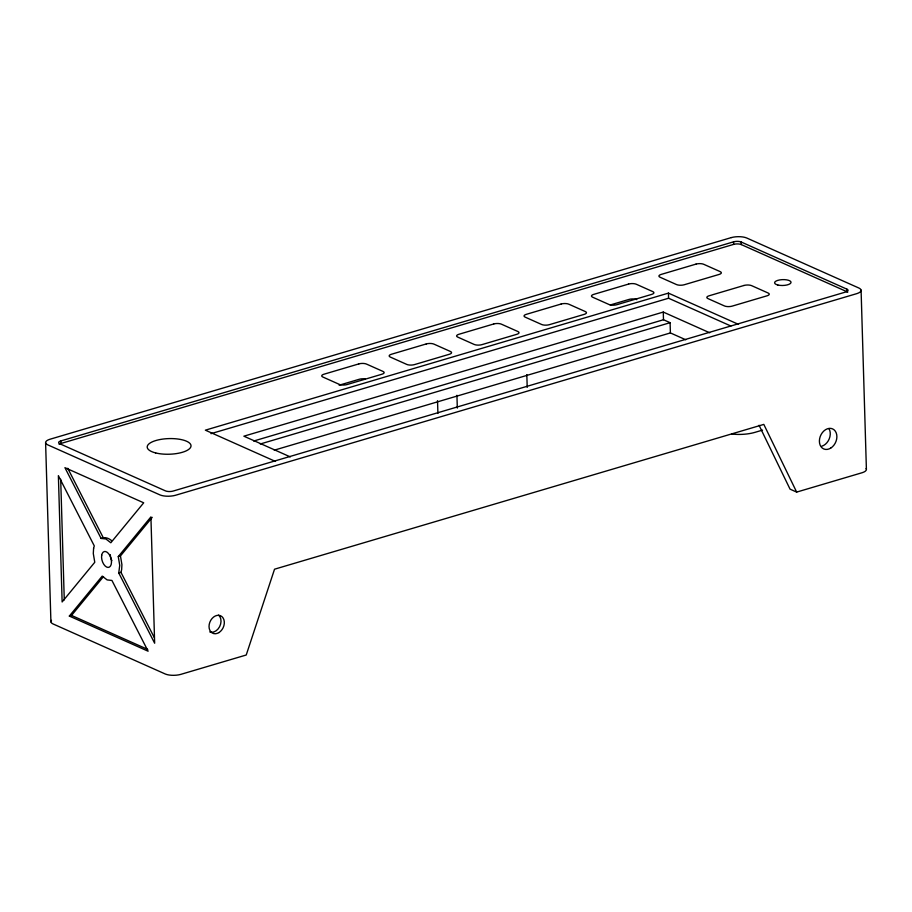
<?xml version="1.0" encoding="UTF-8"?>
<svg xmlns="http://www.w3.org/2000/svg" width="912" height="912" viewBox="0 0 912 912"><rect width="100%" height="100%" fill="white"/><g stroke="black" fill="none" stroke-linecap="round" stroke-linejoin="round"><path stroke-width="1.37" d="M118.754 572.975L119.734 565.337L118.264 556.594L150.913 516.922L154.652 643.222L118.754 572.975L120.943 572.326L121.627 569.783L121.923 564.688L120.452 555.944L152.213 517.343M69.346 616.067L102.212 576.11L107.126 579.907L111.937 580.454L148.097 651.202L69.346 616.067L71.524 615.418L103.512 576.544M846.963 289.184A5.483 1.949 -1.7 0 1 845.903 291.954L173.143 491.066A5.483 1.949 -1.7 0 1 165.471 490.884L59.725 443.722A5.483 1.949 -1.7 0 1 60.785 440.952L733.544 241.84A5.483 1.949 -1.7 0 1 741.217 242.022L846.963 289.184L847.043 291.749A5.483 1.949 -1.7 0 1 847.75 292.171M59.12 444.349A5.483 1.949 -1.7 0 1 60.865 443.506L733.613 244.393A5.483 1.949 -1.7 0 1 741.285 244.576L847.043 291.749M339.139 385.217L359.294 379.255A5.483 1.949 -1.7 0 1 365.37 378.97M610.231 304.984L629.052 299.41A5.483 1.949 -1.7 0 1 636.724 299.592M738.538 324.387L668.428 293.117L205.36 430.168L275.47 461.438M210.98 433.667L668.576 298.235L730.9 326.029M709.684 332.777L663.263 312.064L243.88 436.187L290.312 456.901M253.673 441.032L663.491 319.747L670.092 322.688L670.4 332.926L685.756 339.766M260.285 443.984L670.092 322.688M274.25 450.175L670.4 332.926M101.095 538.422L105.906 538.969L110.819 542.765L143.697 502.808L64.934 467.674L101.095 538.422C104.663 536.609 108.653 538.137 111.538 540.542M118.264 556.594L120.452 555.944M762.523 430.111L754.988 432.345A23.564 8.402 -1.7 0 1 731.618 433.987M759.058 425.277L790.054 489.151L796.666 492.092L862.193 472.701A11.286 4.024 -1.7 0 0 866.092 468.506M71.524 615.418L147.698 649.401M67.762 468.289L103.284 537.772M120.943 572.326L154.276 637.556M796.666 492.092L763.811 424.399L274.535 569.202L246.229 655.01L180.701 674.401A11.286 4.024 -1.7 0 1 165.357 674.036L52.999 623.922A11.286 4.024 -1.7 0 1 51.494 620.331M861.088 290.153L866.4 469.247M741.217 242.022L741.285 244.576M733.544 241.84L733.613 244.393M668.428 293.117L668.576 298.235M663.263 312.064L663.491 319.747M526.828 374.604L527.204 387.395M456.935 395.295L457.311 408.086M437.521 400.664L437.908 413.455M60.785 440.952L60.865 443.506M60.694 479.256L64.273 599.891M45.6 442.753L50.912 621.847M828.94 428.606A10.955 8.231 -66 0 1 821.826 446.196M218.595 615.121A9.587 7.205 -66 0 1 219.598 626.704A9.587 7.205 -66 0 1 209.783 631.936M111.914 560.709A8.219 4.571 73.5 0 1 110.295 554.644M93.594 548.443L93.298 553.538L94.768 562.282L62.13 601.954L58.379 475.642L94.278 545.9L93.594 548.443M731.299 237.599L49.807 439.299A11.286 4.024 -1.7 0 0 47.686 444.828L160.045 494.942A11.286 4.024 -1.7 0 0 175.389 495.307L856.881 293.607A11.286 4.024 -1.7 0 0 859.001 288.078L746.643 237.964A11.286 4.024 -1.7 0 0 731.299 237.599M358.838 363.899L323.897 374.239A5.483 1.949 -1.7 0 0 322.825 377.009L339.355 384.385A5.483 1.949 -1.7 0 0 347.027 384.568L381.968 374.216A5.483 1.949 -1.7 0 0 383.04 371.446L366.51 364.082A5.483 1.949 -1.7 0 0 358.838 363.899M426.28 343.938L391.328 354.289A5.483 1.949 -1.7 0 0 390.268 357.048L406.786 364.424A5.483 1.949 -1.7 0 0 414.458 364.606L449.411 354.255A5.483 1.949 -1.7 0 0 450.471 351.496L433.952 344.12A5.483 1.949 -1.7 0 0 426.28 343.938M493.723 323.977L458.77 334.328A5.483 1.949 -1.7 0 0 457.71 337.087L474.229 344.462A5.483 1.949 -1.7 0 0 481.901 344.645L516.853 334.294A5.483 1.949 -1.7 0 0 517.913 331.535L501.395 324.159A5.483 1.949 -1.7 0 0 493.723 323.977M561.154 304.015L526.213 314.366A5.483 1.949 -1.7 0 0 525.141 317.125L541.671 324.501A5.483 1.949 -1.7 0 0 549.343 324.683L584.296 314.344A5.483 1.949 -1.7 0 0 585.356 311.573L568.826 304.198A5.483 1.949 -1.7 0 0 561.154 304.015M628.596 284.065L593.644 294.405A5.483 1.949 -1.7 0 0 592.583 297.175L609.113 304.54A5.483 1.949 -1.7 0 0 616.786 304.722L651.727 294.382A5.483 1.949 -1.7 0 0 652.798 291.612L636.268 284.236A5.483 1.949 -1.7 0 0 628.596 284.065M696.038 264.104L661.086 274.444A5.483 1.949 -1.7 0 0 660.026 277.214L676.544 284.578A5.483 1.949 -1.7 0 0 684.217 284.761L719.169 274.421A5.483 1.949 -1.7 0 0 720.229 271.651L703.711 264.286A5.483 1.949 -1.7 0 0 696.038 264.104M743.953 285.479L709 295.819A5.483 1.949 -1.7 0 0 707.94 298.589L724.47 305.953A5.483 1.949 -1.7 0 0 732.142 306.136L767.083 295.796A5.483 1.949 -1.7 0 0 768.155 293.026L751.625 285.65A5.483 1.949 -1.7 0 0 743.953 285.479M155.656 452.933A21.922 7.82 -1.7 0 0 190.813 446.926A21.922 7.82 -1.7 0 0 160.865 439.379A21.922 7.82 -1.7 0 0 155.656 452.933M777.776 285A8.219 2.93 -1.7 0 0 790.966 282.743A8.219 2.93 -1.7 0 0 779.726 279.916A8.219 2.93 -1.7 0 0 777.776 285M830.695 448.123A10.955 8.231 -66 0 0 834.104 429.837A10.955 8.231 -66 0 0 819.614 438.752A10.955 8.231 -66 0 0 830.695 448.123M218.914 632.586A9.587 7.205 -66 0 0 221.901 616.592A9.587 7.205 -66 0 0 209.224 624.389A9.587 7.205 -66 0 0 218.914 632.586M101.677 555.317A8.219 4.571 73.5 0 0 108.026 567.424A8.219 4.571 73.5 0 0 109.862 555.568A8.219 4.571 73.5 0 0 101.677 555.317"/></g></svg>
